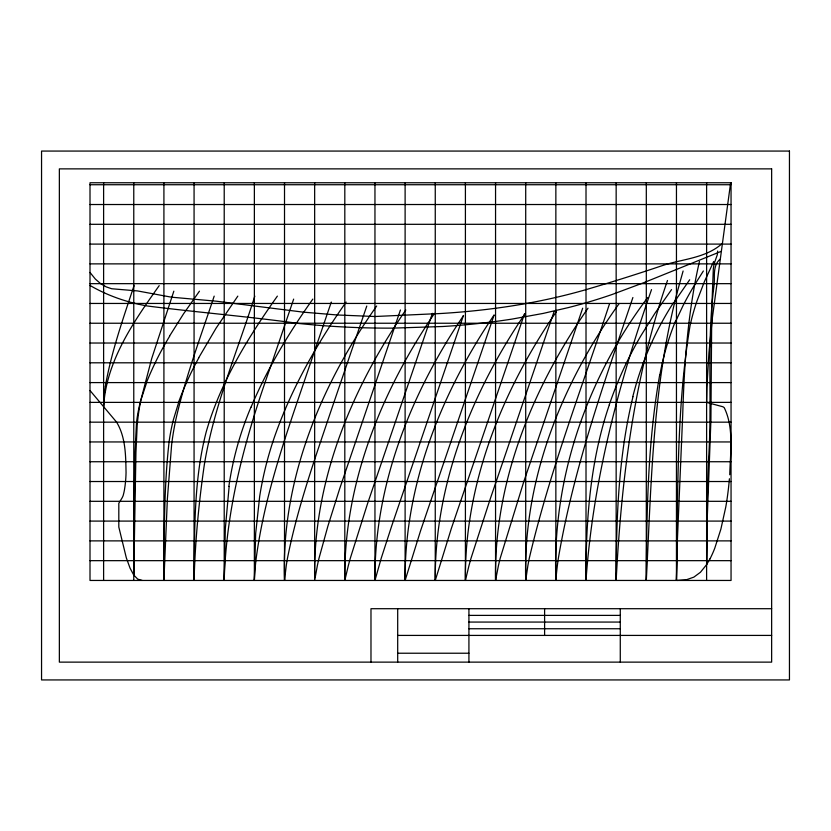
<?xml version="1.0" encoding="UTF-8"?>
<svg xmlns="http://www.w3.org/2000/svg" width="831" height="831" viewBox="0 0 831 831"><rect width="100%" height="100%" fill="white"/><g stroke="black" fill="none" stroke-linecap="round" stroke-linejoin="round"><path stroke-width="1.25" d="M432.4 313.339L367.499 503.773L350.329 558.183A354.349 354.349 0 0 0 348.334 565.589L344.813 580.453C343.525 484.359 381.117 391.785 434.509 313.339M582.676 308.197L523.831 481.523L500.22 558.172A234.02 234.02 0 0 0 498.444 565.579L495.556 580.453C493.759 482.229 532.567 387.734 588.016 308.197M463.438 315.52L391.681 526.033L381.242 558.183L374.958 580.453C374.168 485.283 410.888 393.468 463.542 315.52M405.113 580.453C404.417 485.044 441.261 393.021 494.144 314.928L420.496 530.978L405.113 580.453L405.113 182.758M524.538 313.734L451.337 528.506L435.257 580.453C434.53 484.556 471.769 392.107 525.078 313.734M554.09 311.563L490.28 498.829L471.042 558.172A296.968 296.968 0 0 0 468.985 565.579L465.412 580.453C464.352 483.642 502.34 390.404 556.427 311.563M314.658 577.981C313.069 481.284 351.658 388.472 405.829 309.984M713.673 261.505L704.314 281.865L697.001 300.947A230.997 230.997 0 0 0 690.042 325.69C676.174 409.725 678.075 495.515 676.455 580.453L677.358 540.877L682.718 414.742C684.245 363.324 687.881 311.76 699.442 261.505M103.615 406.733C106.15 361.121 133.583 321.774 159.188 285.646M659.648 375.145C647.681 442.84 646.674 511.886 646.31 580.453C651.452 480.65 652.73 379.029 679.987 282.176L683.113 270.999M178.686 402.381L173.419 419.655A184.929 184.929 0 0 0 171.674 427.072A206.898 206.898 0 0 0 169.077 441.947C163.884 487.901 164.309 534.271 163.915 580.453L167.384 498.829L171.653 444.419A288.378 288.378 0 0 1 175.819 419.676C185.313 377.554 200.593 337.033 214.18 296.127M277.367 296.127C247.773 337.895 220.35 382.416 206.181 431.995C193.623 480.37 194.755 530.864 194.07 580.453C195.181 541.552 198.765 502.703 204.405 464.207C213.951 406.286 237.199 351.793 254.816 296.127M717.662 251.055L717.288 254.816L714.089 263.905L713.32 268.766L711.783 308.519L710.921 419.832L707.046 523.707L706.61 564.623L700.46 572.247L693.864 577.13L686.499 579.716L677.275 580.453M103.626 405.642L103.74 402.381M229.138 486.457L225.336 528.506L224.214 580.453L224.547 570.554A328.785 328.785 0 0 1 225.357 558.183C230.249 491.838 248.739 427.622 271.093 365.276L293.665 299.098M609.331 404.832C590.02 461.184 585.793 521.286 586.011 580.453C592.815 480.869 618.752 383.548 651.525 289.604M729.743 474.771C730.304 452.76 734.116 427.861 724.237 407.689A5.807 5.807 0 0 0 722.773 406.733L706.61 402.381L706.88 387.558L708.936 352.915L712.375 317.837L730.636 182.758M376.672 306.026C320.257 385.885 280.899 481.263 284.514 580.453L286.269 565.589A224.941 224.941 0 0 1 287.495 558.172C297.155 509.185 313.806 461.974 329.699 414.742L366.783 306.026M619.116 303.647C561.476 383.891 522.844 480.484 525.711 580.453L527.882 565.589A229.242 229.242 0 0 1 529.305 558.172C549.655 471.468 581.814 388.108 609.57 303.647M105.35 386.28C111.364 351.845 123.113 318.751 134.04 285.646M632.993 396.688C618.316 456.479 616.29 518.44 616.176 579.726M667.49 280.494C634.063 376.848 621.38 479.04 616.155 580.453L616.155 182.758M632.89 297.519C604.002 383.112 573.546 468.84 558.37 558.183A298.589 298.589 0 0 0 555.877 580.453C552.044 478.76 586.821 378.458 647.733 297.519M173.835 291.182L151.741 358.441L140.751 400.48A152.52 152.52 0 0 0 136.502 422.75L134.747 457.382L133.77 575.083L137.717 579.114L142.184 580.453M331.299 302.069L302.141 387.537C283.08 443.276 264.009 499.545 256.208 558.183A262.7 262.7 0 0 0 254.379 580.453L255.668 533.45L259.688 496.346A346.361 346.361 0 0 1 274.49 436.971C291.349 388.69 316.808 343.826 346.101 302.069M400.428 309.984L339.599 488.929L327.923 526.033L319.031 558.172A255.252 255.252 0 0 0 317.359 565.589L314.658 580.453L314.658 182.758M146.443 383.184L140.771 400.459A220.755 220.755 0 0 0 137.188 425.223L135.941 452.428L133.77 575.083L130.041 568.113L126.333 557.892L118.812 527.031L118.812 503.285L121.44 498.964A16.952 16.952 0 0 0 123.248 495.266L123.923 492.482A61.546 61.546 0 0 0 124.484 489.677L125.066 485.771A125.273 125.273 0 0 0 126.052 472.694C125.73 455.71 125.72 437.116 116.61 422.169L90.008 390.508M250.993 407.283C267.187 368.912 288.783 333.023 312.83 299.098M675.956 320.714L682.926 305.881A315.77 315.77 0 0 1 695.381 283.672L703.358 270.999M709.913 558.962L706.61 564.623L706.942 513.807L708.386 461.87C712.583 403.482 706.402 344.585 713.922 286.435A77.979 77.979 0 0 0 714.348 278.676C714.213 271.882 714.431 263.759 720.186 259.158M198.671 357.808L216.112 328.131L237.822 296.127M169.514 336.119L183.526 313.858L199.45 291.182M673.806 302.733L689.678 279.777M671.552 289.604L654.942 313.266L641.044 335.527A378.178 378.178 0 0 0 609.258 404.811M722.336 243.421C705.436 258.545 681.846 258.929 661.372 265.92C636.432 274.365 611.284 282.239 586.011 289.645C539.392 303.086 491.163 310.337 442.798 313.391A476.433 476.433 0 0 1 431.497 313.921L374.958 316.507L337.272 314.98L303.357 312.155L216.683 301.238L171.446 297.186L137.551 290.933L111.697 288.752L106.212 286.882L100.759 283.766L95.357 279.071L90.008 272.454M721.256 251.336L643.807 282.675L612.395 294.392A545.957 545.957 0 0 1 568.435 307.563L543.308 313.391L511.896 319.114A738.447 738.447 0 0 1 442.798 326.5L392.544 328.131A867.252 867.252 0 0 1 298.329 323.415C248.189 316.518 197.716 312.363 147.544 306.016C127.372 302.526 107.698 295.784 90.008 285.438M90.008 184.731L731.051 184.731M90.008 204.519L731.051 204.519M90.008 224.308L731.051 224.308M90.008 244.096L731.051 244.096M90.008 263.874L731.051 263.874M90.008 283.662L731.051 283.662M90.008 303.45L731.051 303.45M90.008 323.238L731.051 323.238M90.008 343.026L731.051 343.026M90.008 362.804L731.051 362.804M90.008 382.592L731.051 382.592M90.008 402.381L731.051 402.381M90.008 422.169L731.051 422.169M90.008 441.947L731.051 441.947M90.008 461.735L731.051 461.735M90.008 481.523L731.051 481.523M90.008 501.311L731.051 501.311M90.008 521.089L731.051 521.089M90.008 540.877L731.051 540.877M90.008 560.665L731.051 560.665M771.646 608.707L370.979 608.707L370.979 662.13M468.923 615.387L620.279 615.387M468.923 622.066L620.279 622.066M468.923 628.745L620.279 628.745M397.696 635.414L771.646 635.414M397.696 653.228L468.923 653.228M706.61 182.758L706.61 580.453M676.455 182.758L676.455 580.453M646.31 182.758L646.31 580.453M620.279 608.707L620.279 662.13M586.011 182.758L586.011 580.453M555.856 182.758L555.856 580.453M544.606 608.707L544.606 635.414M525.711 182.758L525.711 580.453M495.556 182.758L495.556 580.453M468.923 608.707L468.923 662.13M465.412 182.758L465.412 580.453M435.257 182.758L435.257 580.453M397.696 608.707L397.696 662.13M374.958 182.758L374.958 580.453M344.813 182.758L344.813 580.453M284.514 182.758L284.514 580.453M254.369 182.758L254.369 580.453M224.214 182.758L224.214 580.453M194.07 182.758L194.07 580.453M163.915 182.758L163.915 580.453M133.77 182.758L133.77 580.453M103.615 182.758L103.615 580.453M729.41 478.749A340.907 340.907 0 0 1 727.125 498.652A291.806 291.806 0 0 1 725.754 507.107L720.882 529.129L714.764 548.211A106.565 106.565 0 0 1 709.944 558.972M146.246 383.101A314.669 314.669 0 0 1 169.669 336.212M103.678 402.381A142.506 142.506 0 0 1 105.381 386.28M178.53 402.318A318.211 318.211 0 0 1 198.796 357.87M228.857 486.415A319.405 319.405 0 0 1 250.92 407.252M632.807 396.636A314.72 314.72 0 0 1 673.536 302.557M659.824 375.176A270.605 270.605 0 0 1 675.686 320.61M789.45 151.065L41.55 151.065L41.55 679.935L789.45 679.935L789.45 151.065M771.646 168.87L59.354 168.87L59.354 662.13L771.646 662.13L771.646 168.87M731.051 182.758L90.008 182.758L90.008 580.453L731.051 580.453L731.051 182.758"/></g></svg>
